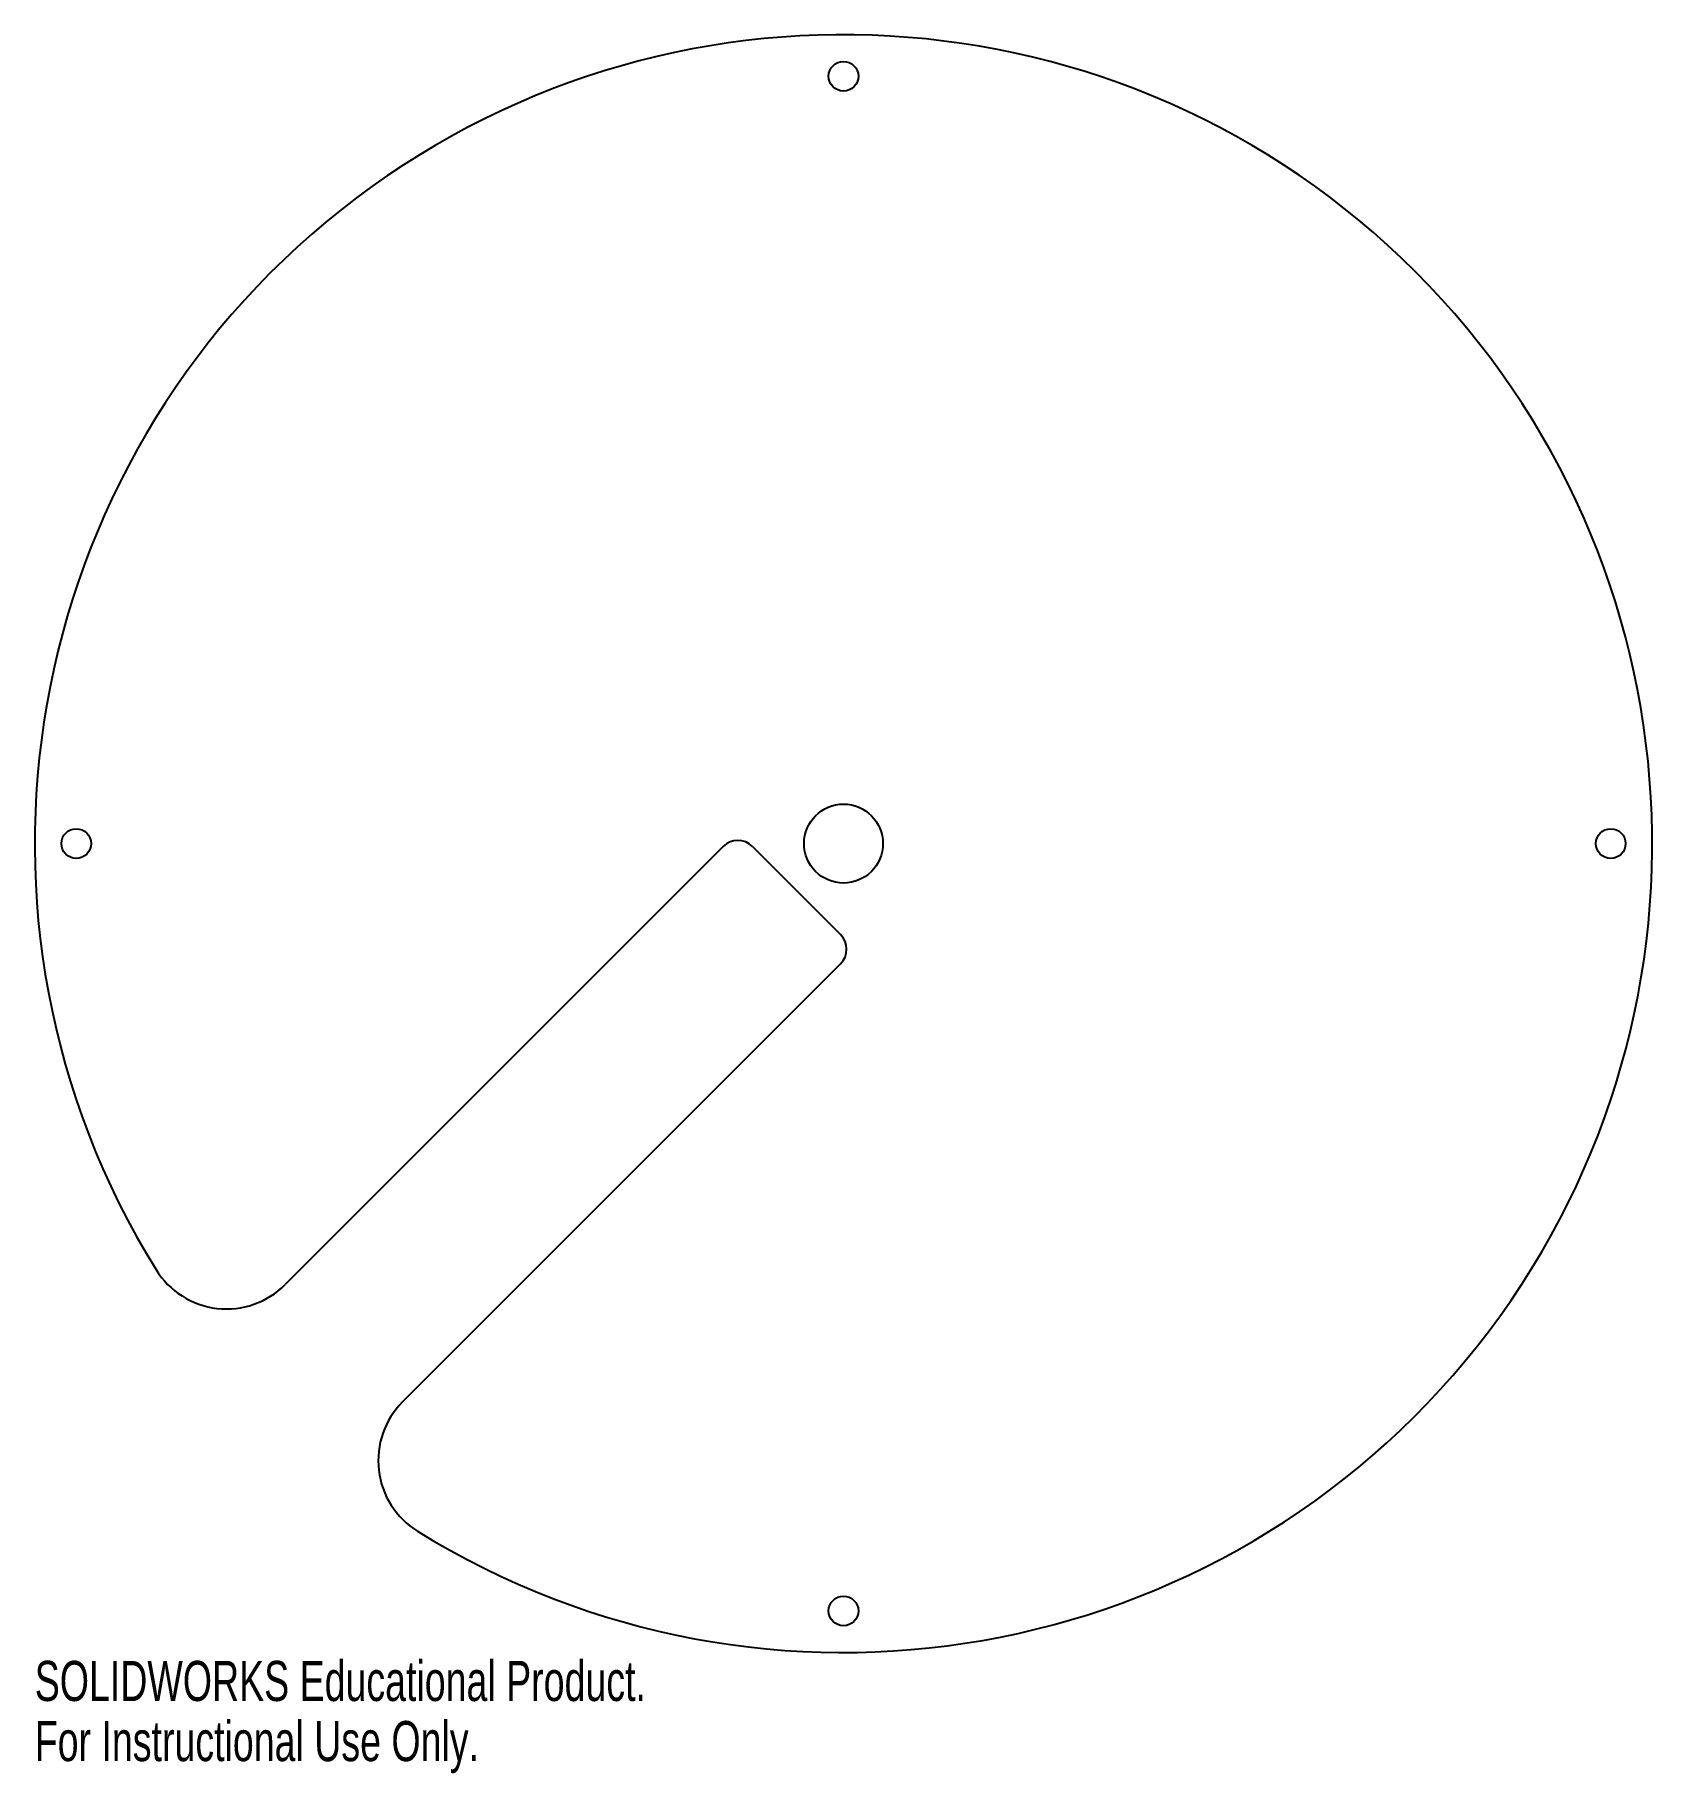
# Model space of a CAD drawing. Header units: millimetres. Extents: x -97 to 97, y -112 to 97.
import ezdxf

# ---------------------------------------------------------------- set-up
doc = ezdxf.new("R2010")
doc.units = ezdxf.units.MM
doc.styles.add('SLDTEXTSTYLE0', font='TXT', dxfattribs={"width": 0.7})

msp = doc.modelspace()

# ---------------------------------------------------------------- linework, layer by layer
at = {"color": 7, "linetype": 'Continuous', "lineweight": 25}
for p, q in [((-14.5, -0.35), (-67.3, -53.16)), ((-10.96, -0.35), (-0.35, -10.96)), ((-0.35, -14.5), (-53.16, -67.3))]:
    msp.add_line(p, q, dxfattribs=at)
for centre, radius in [((0, 92.5), 1.79), ((0, 0), 4.76), ((-92.5, 0), 1.79), ((92.5, 0), 1.79), ((0, -92.5), 1.79)]:
    msp.add_circle(centre, radius, dxfattribs=at)
for centre, radius, start, end in [((0, 0), 97.5, 238.213, 211.787), ((-12.73, -2.12), 2.5, 45, 135), ((-2.12, -12.73), 2.5, 315, 45), ((-74.38, -46.09), 10, 211.787, 315), ((-46.09, -74.38), 10, 135, 238.213)]:
    msp.add_arc(centre, radius, start, end, dxfattribs=at)

# ---------------------------------------------------------------- texts
at = {"color": 7, "linetype": 'Continuous', "char_height": 4.8336, "attachment_point": 1, "style": 'SLDTEXTSTYLE0'}
for s, insert in [('SOLIDWORKS Educational Product.', (-97.5, -98.52)), ('For Instructional Use Only.', (-97.5, -105.77))]:
    msp.add_mtext(s, dxfattribs=dict(at, insert=insert))

doc.saveas('drawing.dxf')
